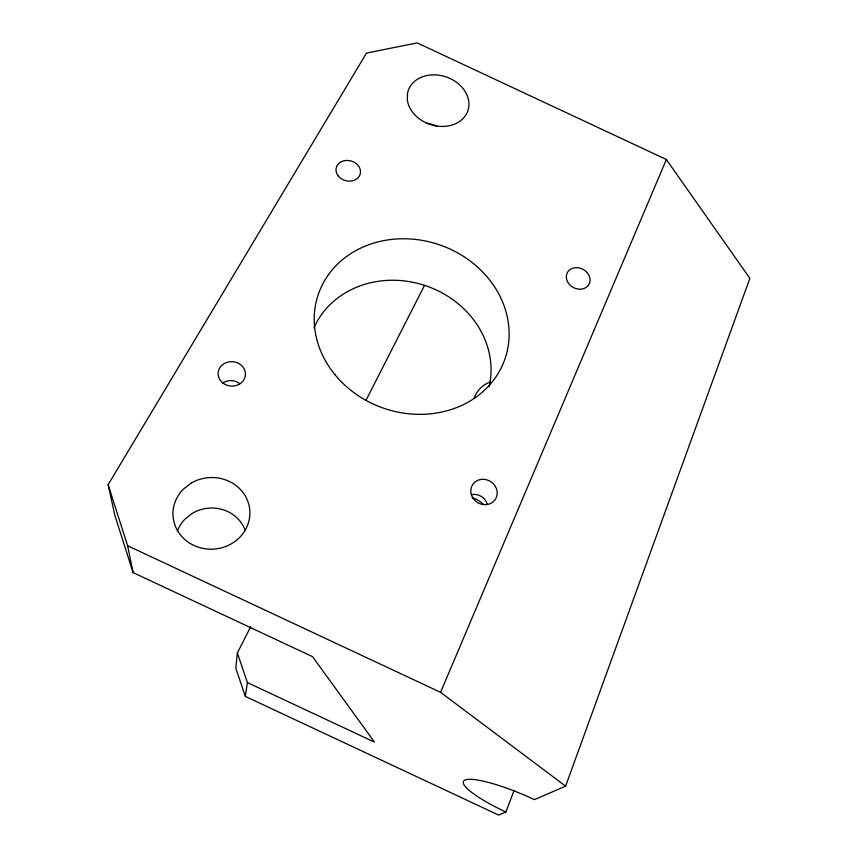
<?xml version="1.0" encoding="UTF-8"?>
<svg xmlns="http://www.w3.org/2000/svg" width="858" height="858" viewBox="0 0 858 858"><rect width="100%" height="100%" fill="white"/><g stroke="black" fill="none" stroke-linecap="round" stroke-linejoin="round"><path stroke-width="1.29" d="M250.718 626.694L237.355 652.927L235.8 668.2L245.324 696.396L498.712 815.1L505.877 812L513.985 790.711M245.324 696.396L247.426 682.593L237.355 652.927M505.877 812A61.712 11.497 23.2 0 1 465.122 780.019A61.712 11.497 23.2 0 1 534.48 799.624L565.615 786.153L749.871 278.389L666.366 159.502L417.202 42.9L366.516 53.067L108.129 484.716L114.822 515.24L133.097 572.597L312.569 656.67L374.485 742.116L247.426 682.593M565.615 786.153L440.572 692.32L666.366 159.502M366.119 400.085L424.42 285.585M108.129 484.716L127.627 545.742L440.572 692.32M127.627 545.742L133.097 572.597M223.809 382.4A13.235 11.873 3.9 0 1 239.811 383.73M313.942 327.81A92.739 82.347 19 0 1 425.407 285.628A92.739 82.347 19 0 1 489.157 386.636M472.275 497.747A25.279 23.466 32.7 0 1 483.451 504.354M471.632 494.594A13.052 12.044 32.3 0 1 487.28 504.289M427.027 123.252A29.719 24.163 18.3 0 1 436.786 126.244M177.338 531.102A35.95 33.719 -7.4 0 1 184.92 519.187L192.106 513.481A35.95 33.719 -7.4 0 1 245.324 530.662M474.142 398.144A32.851 29.204 28.8 0 1 489.843 382.1M407.507 93.275L407.336 99.946A31.489 25.075 18.6 0 0 454.096 124.335A31.489 25.075 18.6 0 0 455.19 81.371A31.489 25.075 18.6 0 0 407.507 93.275M190.98 483.226L183.28 489.242A38.481 35.811 -4.7 0 0 199.592 547.576A38.481 35.811 -4.7 0 0 249.603 508.504A38.481 35.811 -4.7 0 0 190.98 483.226M335.253 375.053A98.745 86.336 19.4 0 0 502.262 365.68A98.745 86.336 19.4 0 0 397.511 238.921A98.745 86.336 19.4 0 0 335.253 375.053M222.683 382.84A13.685 12.194 4.6 0 0 245.173 376.544A13.685 12.194 4.6 0 0 227.456 362.226A13.685 12.194 4.6 0 0 222.683 382.84M338.277 175.987A12.377 10.21 14.5 0 0 359.405 175.965A12.377 10.21 14.5 0 0 347.093 160.435A12.377 10.21 14.5 0 0 338.277 175.987M567.406 281.445A12.291 10.285 28.1 0 0 587.891 285.864A12.291 10.285 28.1 0 0 579.268 267.964A12.291 10.285 28.1 0 0 567.406 281.445M471.31 494.455A13.503 12.366 32 0 0 493.457 501.544A13.503 12.366 32 0 0 487.269 479.965A13.503 12.366 32 0 0 471.31 494.455"/></g></svg>
